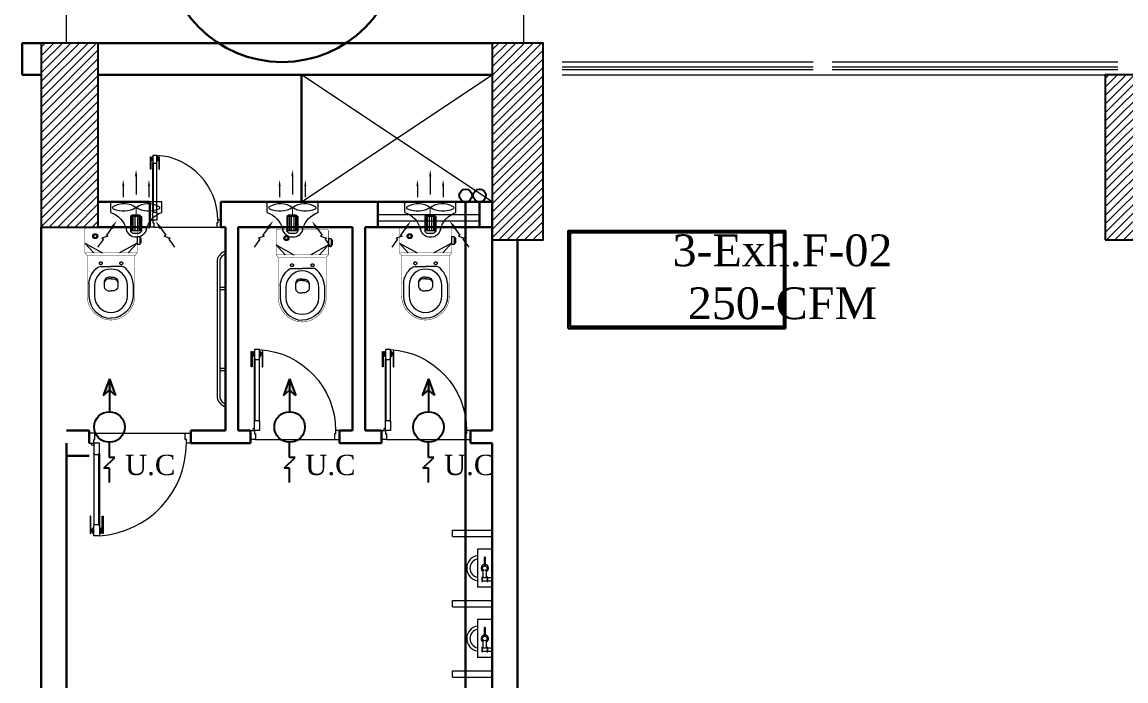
# Model space of a CAD drawing. Extents: x 847 to 949, y 444 to 823.
# Drawn here: x 871.05 to 879.73, y 773.4 to 778.58 of the extents above; entities that cross this region are included whole.
import ezdxf

# ---------------------------------------------------------------- set-up
doc = ezdxf.new("R2010")
doc.units = 0
doc.header["$MEASUREMENT"] = 0
doc.linetypes.add('CENTERX2', pattern=[4, 2.5, -0.5, 0.5, -0.5])
doc.linetypes.add('DASHED2', pattern=[0.375, 0.25, -0.125])
for name, color, linetype, lineweight in [('09_AC-F.DAMPER', 2, 'CONTINUOUS', 35), ('AC-TEXT', 15, 'CONTINUOUS', 30), ('AC.REF(S). PIPING', 3, 'CONTINUOUS', 30), ('axis', 1, 'CENTERX2', 5), ('Column', 6, 'CONTINUOUS', 25), ('DOOR', 30, 'CONTINUOUS', 9), ('Elevation', 150, 'CONTINUOUS', 18), ('Furn', 183, 'CONTINUOUS', 9), ('hatch', 252, 'CONTINUOUS', 9), ('HVAC SAD', 3, 'CONTINUOUS', 20), ('LIGHT 2', 3, 'CONTINUOUS', 9), ('piping', 15, 'CONTINUOUS', 30), ('Wall', 5, 'CONTINUOUS', 30), ('WINDOW', 4, 'CONTINUOUS', 5)]:
    doc.layers.add(name, color=color, linetype=linetype, lineweight=lineweight)
doc.layers.add('A.C.VOLUM DAMPER', color=2, linetype='CONTINUOUS')
doc.layers.add('FRF PIPES', color=3, linetype='CONTINUOUS')
doc.styles.add('AC', font='romans.shx', dxfattribs={"height": 0.2})
pattern_1 = [(45, (1093.753867, 441.047005), (-0.0336759605, 0.0336759605), [])]

# ---------------------------------------------------------------- blocks, each defined once
blk = doc.blocks.new('gfhh')
at = {"layer": 'Furn'}
for p, q in [((-7.3499, -128.8201), (-7.6484, -128.8426)), ((-7.3405, -128.9363), (-7.3493, -128.8199)), ((-7.6396, -128.959), (-7.6484, -128.8426)), ((-7.5659, -128.8715), (-7.6009, -128.8741)), ((-7.6009, -128.8741), (-7.6004, -128.88)), ((-7.6004, -128.88), (-7.5655, -128.8773)), ((-7.5628, -128.9123), (-7.5978, -128.9149)), ((-7.5978, -128.9149), (-7.5973, -128.9207)), ((-7.5973, -128.9207), (-7.5624, -128.9181)), ((-7.5946, -128.8795), (-7.592, -128.9145)), ((-7.5915, -128.9203), (-7.5893, -128.9494)), ((-7.5687, -128.9127), (-7.5713, -128.8778)), ((-7.5709, -128.8836), (-7.5082, -128.8789)), ((-7.5063, -128.9021), (-7.5691, -128.9069)), ((-7.566, -128.9476), (-7.5682, -128.9185)), ((-7.5655, -128.8773), (-7.5659, -128.8715)), ((-7.5624, -128.9181), (-7.5628, -128.9123)), ((-7.4132, -128.8776), (-7.4784, -128.8825)), ((-7.4775, -128.8941), (-7.4123, -128.8892)), ((-7.6396, -128.959), (-7.3405, -128.9363)), ((-7.554, -128.9526), (-7.6005, -128.9561)), ((-7.5602, -128.9472), (-7.5952, -128.9498))]:
    blk.add_line(p, q, dxfattribs=at)
blk.add_circle((-7.4943, -128.8895), 0.0175, dxfattribs=at)
for centre, radius, start, end in [((-7.4974, -128.8479), 0.1001, 14.03882, 174.74712), ((-7.4974, -128.8479), 0.0751, 17.14602, 171.50722), ((-7.4943, -128.8895), 0.0292, 16.18252, 160.89252), ((-7.4943, -128.8895), 0.0292, 207.15669, 352.88322), ((-7.4128, -128.8834), 0.00584, 274.30622, 94.30622), ((-7.5944, -128.9559), 0.0061, 96.71462, 181.89782), ((-7.56, -128.9533), 0.0061, 6.71462, 91.89782)]:
    blk.add_arc(centre, radius, start, end, dxfattribs=at)
blk = doc.blocks.new('A$C5C187BFD')
at = {"layer": 'Furn'}
for points in [[(0.0335, 0.1794), (0.0584, 0.1794), (0.0584, 0.1897), (0.0335, 0.1897)], [(0.0384, 0.1897), (0.0541, 0.1897), (0.0541, 0.1934), (0.0384, 0.1934)]]:
    blk.add_lwpolyline(points, close=True, dxfattribs=at)
at = {"layer": 'Furn', "const_width": 0.0014}
for points in [[(0.0978, 0.09), (0.0978, 0.1719), (0.0887, 0.1794), (0.0074, 0.1794, 0.463455), (0.0007, 0.1715), (0.0007, 0.09)], [(0.0978, 0.1719), (0.2367, 0.1719, -0.40227), (0.3187, 0.09)], [(0.0978, 0.09), (0.0978, 0.0082), (0.0887, 0.0007), (0.0074, 0.0007, -0.463455), (0.0007, 0.0086), (0.0007, 0.09)], [(0.0978, 0.0082), (0.2367, 0.0082, 0.40227), (0.3187, 0.09)]]:
    blk.add_lwpolyline(points, format="xyb", dxfattribs=at)
at = {"layer": 'Furn'}
for points in [[(0.0887, 0.1491), (0.0547, 0.1794), (0.0887, 0.1188)], [(0.1962, 0.1139), (0.1962, 0.114)], [(0.0887, 0.031), (0.0547, 0.0007), (0.0887, 0.0613)], [(0.1962, 0.0662), (0.1962, 0.0661)]]:
    blk.add_lwpolyline(points, dxfattribs=at)
at = {"layer": 'Furn', "const_width": 0.0014}
for points in [[(0.0887, 0.1794), (0.0887, 0.09)], [(0.0887, 0.0007), (0.0887, 0.09)]]:
    blk.add_lwpolyline(points, dxfattribs=at)
at = {"layer": 'Furn'}
for points in [[(0.1933, 0.1658, 0.198896), (0.1382, 0.1363, 0.197766), (0.1352, 0.1272), (0.1352, 0.09)], [(0.1933, 0.1658), (0.2366, 0.1658, -0.402045), (0.3125, 0.0899)], [(0.1717, 0.09), (0.1717, 0.0991, -0.300542), (0.1858, 0.1136), (0.2044, 0.1136, -0.297055), (0.2185, 0.1002), (0.2185, 0.09)], [(0.1769, 0.09), (0.1769, 0.0987, -0.279178), (0.1895, 0.1136, -1.386683)], [(0.1933, 0.0143, -0.198896), (0.1382, 0.0438, -0.197766), (0.1352, 0.0529), (0.1352, 0.09)], [(0.1717, 0.09), (0.1717, 0.081, 0.300542), (0.1858, 0.0665), (0.2044, 0.0665, 0.297055), (0.2185, 0.0798), (0.2185, 0.09)], [(0.1769, 0.09), (0.1769, 0.0813, 0.279178), (0.1895, 0.0665, 1.386683)], [(0.1933, 0.0143), (0.2366, 0.0143, 0.402045), (0.3125, 0.0902)]]:
    blk.add_lwpolyline(points, format="xyb", dxfattribs=at)
blk.add_lwpolyline([(0.2, 0.0338), (0.2362, 0.0338, 1), (0.2362, 0.1462), (0.2, 0.1462, 1)], format="xyb", close=True, dxfattribs=at)
at = {"layer": 'Furn', "linetype": 'DASHED2'}
for centre, radius in [((0.1241, 0.1251), 0.00494), ((0.0312, 0.0358), 0.00853), ((0.0312, 0.0358), 0.00538), ((0.1241, 0.055), 0.00494)]:
    blk.add_circle(centre, radius, dxfattribs=at)
blk = doc.blocks.new('d5')
at = {"layer": 'DOOR', "color": 252}
for p, q in [((94.4132, -72.6216), (94.4132, -72.0617)), ((94.4171, -72.0617), (94.4171, -72.6216)), ((94.4545, -72.0617), (94.4545, -72.6216)), ((94.4584, -72.6216), (94.4584, -72.0617))]:
    blk.add_line(p, q, dxfattribs=at)
at = {"layer": 'DOOR', "color": 251}
blk.add_line((94.4491, -72.7861), (93.738, -72.7861), dxfattribs=at)
at = {"layer": 'DOOR', "color": 5}
for points in [[(94.4545, -72.0573), (94.4545, -72.0661), (94.4171, -72.0661), (94.4171, -72.0573), (94.4136, -72.0573), (94.4136, -71.9773), (94.4136, -71.9773), (94.458, -71.9773), (94.458, -72.0573)], [(94.4545, -72.6261), (94.4545, -72.6172), (94.4171, -72.6172), (94.4171, -72.6261), (94.4136, -72.6261), (94.4136, -72.7061), (94.4136, -72.7061), (94.458, -72.7061), (94.458, -72.6261)], [(93.6936, -72.7861), (93.6936, -72.7061), (93.7292, -72.7061), (93.7292, -72.7364), (93.7381, -72.7364), (93.738, -72.7861)], [(94.4936, -72.7861), (94.4936, -72.7061), (94.458, -72.7061), (94.458, -72.7364), (94.4491, -72.7364), (94.4491, -72.7861)]]:
    blk.add_lwpolyline(points, close=True, dxfattribs=at)
at = {"layer": 'DOOR', "color": 1}
for points in [[(94.3909, -72.1329), (94.3845, -72.1329), (94.3845, -71.995), (94.3909, -71.995)], [(94.4002, -72.0093), (94.3951, -72.0093), (94.3951, -72.0255), (94.4002, -72.0255)], [(94.4713, -72.0093), (94.4765, -72.0093), (94.4765, -72.0255), (94.4713, -72.0255)], [(94.4807, -72.1329), (94.4871, -72.1329), (94.4871, -71.995), (94.4807, -71.995)]]:
    blk.add_lwpolyline(points, close=True, dxfattribs=at)
for points in [[(94.3909, -72.0095, -1), (94.3951, -72.0095), (94.3951, -72.0095), (94.3951, -72.0252), (94.3951, -72.0252, -1), (94.3909, -72.0252), (94.3909, -72.0252)], [(94.4807, -72.0095, 1), (94.4765, -72.0095), (94.4765, -72.0095), (94.4765, -72.0252), (94.4765, -72.0252, 1), (94.4807, -72.0252), (94.4807, -72.0252)]]:
    blk.add_lwpolyline(points, format="xyb", close=True, dxfattribs=at)
for points in [[(94.4047, -72.0312), (94.4002, -72.0312), (94.4002, -72.0036), (94.4047, -72.0036)], [(94.458, -72.0395), (94.4669, -72.0395), (94.4669, -71.995), (94.458, -71.995)], [(94.4669, -72.0312), (94.4713, -72.0312), (94.4713, -72.0036), (94.4669, -72.0036)]]:
    blk.add_lwpolyline(points, dxfattribs=at)
at = {"layer": 'DOOR', "color": 5}
blk.add_lwpolyline([(94.4136, -72.0395), (94.4047, -72.0395), (94.4047, -71.995), (94.4136, -71.995)], dxfattribs=at)
for points in [[(94.4171, -72.0657), (94.4171, -72.0657, -1), (94.4171, -72.0577)], [(94.4545, -72.0657), (94.4545, -72.0657, 1), (94.4545, -72.0577)], [(94.4171, -72.6177), (94.4171, -72.6177, 1), (94.4171, -72.6256)], [(94.4545, -72.6177), (94.4545, -72.6177, -1), (94.4545, -72.6256)]]:
    blk.add_lwpolyline(points, format="xyb", close=True, dxfattribs=at)
blk.add_circle((94.4669, -72.6972), 0.00889, dxfattribs=at)
at = {"layer": 'DOOR', "color": 252}
blk.add_arc((94.4595, -72.7061), 0.7302, 93.60232, 180, dxfattribs=at)
blk = doc.blocks.new('A$C11ED6BD5')
at = {"layer": 'axis', "color": 0, "ltscale": 0.3}
for p, q in [((-43.85, 22.2), (-43.85, 24.2638)), ((-40.25, 22.2), (-40.25, 24.2638))]:
    blk.add_line(p, q, dxfattribs=at)
blk = doc.blocks.new('A$C69CD60FB')
at = {"layer": 'HVAC SAD', "color": 1}
for p, q in [((-0.2133, 0.2917), (-0.2415, 0.3121)), ((-0.2095, 0.2969), (-0.2133, 0.2917)), ((-0.2029, 0.2762), (-0.2095, 0.2969)), ((-0.1991, 0.2814), (-0.2029, 0.2762)), ((-0.1653, 0.2569), (-0.1991, 0.2814)), ((-0.1197, 0.2676), (-0.0826, 0.2676)), ((-0.0826, 0.2676), (-0.0826, 0.0876)), ((-0.1342, 0.1968), (-0.1843, 0.1968)), ((-0.1843, 0.1968), (-0.1843, 0.1585)), ((-0.1342, 0.1935), (-0.1843, 0.1935)), ((-0.1289, 0.191), (-0.1342, 0.1968)), ((-0.1342, 0.1968), (-0.1342, 0.1585)), ((-0.0191, 0.2226), (-0.0663, 0.2226)), ((-0.1933, 0.1873), (-0.1933, 0.1679)), ((-0.1342, 0.1885), (-0.1843, 0.1885)), ((-0.1342, 0.182), (-0.1843, 0.182)), ((-0.1342, 0.1733), (-0.1843, 0.1733)), ((-0.1342, 0.1667), (-0.1843, 0.1667)), ((-0.1342, 0.1618), (-0.1843, 0.1618)), ((-0.1342, 0.1585), (-0.1843, 0.1585)), ((-0.1289, 0.1643), (-0.1342, 0.1585)), ((-0.1289, 0.191), (-0.1289, 0.1643)), ((0.0158, 0.1775), (-0.0573, 0.1775)), ((-0.0191, 0.1326), (-0.0663, 0.1326)), ((-0.2029, 0.0791), (-0.2095, 0.0584)), ((-0.1991, 0.0738), (-0.2029, 0.0791)), ((-0.1653, 0.0983), (-0.1991, 0.0738)), ((-0.0826, 0.0876), (-0.1192, 0.0876)), ((-0.2133, 0.0636), (-0.2415, 0.0432)), ((-0.2095, 0.0584), (-0.2133, 0.0636))]:
    blk.add_line(p, q, dxfattribs=at)
at = {"layer": 'HVAC SAD', "color": 1, "const_width": 0.00386}
blk.add_lwpolyline([(-0.1289, 0.1776), (-0.1029, 0.1776)], dxfattribs=at)
at = {"layer": 'HVAC SAD', "color": 1}
for centre, radius, start, end in [((-0.1989, 0.2944), 0.0835, 283.604, 341.287), ((-0.0275, 0.2221), 0.0875, 156.5213, 210.5244), ((-0.103, 0.2548), 0.00514, 32.6103, 156.5213), ((-0.1567, 0.2205), 0.0688, 321.4215, 32.6103), ((-0.1708, 0.1784), 0.0358, 103.604, 256.396), ((-0.1738, 0.1776), 0.0218, 118.7619, 153.625), ((-0.1738, 0.1776), 0.0218, 206.375, 241.2381), ((-0.0275, 0.1332), 0.0875, 149.4756, 203.4787), ((-0.1567, 0.1347), 0.0688, 327.3897, 38.5785), ((-0.1989, 0.0624), 0.0835, 17.5611, 76.396), ((-0.103, 0.1004), 0.00514, 203.4787, 327.3897)]:
    blk.add_arc(centre, radius, start, end, dxfattribs=at)
for points in [[(-0.1721, 0.2685), (-0.1784, 0.2598), (-0.149, 0.2451)], [(-0.0277, 0.2264), (-0.0277, 0.2188), (-0.005, 0.2226)], [(0.0072, 0.1812), (0.0072, 0.1737), (0.0299, 0.1775)], [(-0.0277, 0.1288), (-0.0277, 0.1364), (-0.005, 0.1326)], [(-0.1721, 0.0868), (-0.1784, 0.0955), (-0.149, 0.1101)]]:
    blk.add_solid(points, dxfattribs=at)
blk = doc.blocks.new('LOUVER')
at = {"layer": 'A.C.VOLUM DAMPER', "color": 2}
for p, q in [((0, 0), (0, -0.137)), ((0.052, -0.137), (-0.052, -0.24)), ((0, -0.137), (0.052, -0.137)), ((-0.052, -0.24), (0, -0.24)), ((0, -0.24), (0, -0.385)), ((0, -0.969), (0, -0.677)), ((-0.059, -0.833), (0, -0.882)), ((0, -0.989), (-0.059, -0.833)), ((0, -0.989), (0.059, -0.833)), ((0.059, -0.833), (0, -0.882))]:
    blk.add_line(p, q, dxfattribs=at)
blk.add_circle((0, -0.531), 0.146, dxfattribs=at)
for points in [[(-0.059, -0.833), (0, -0.989), (0, -0.882)], [(0.059, -0.833), (0, -0.989), (0, -0.882)]]:
    blk.add_solid(points, dxfattribs=at)

msp = doc.modelspace()

# ---------------------------------------------------------------- hatches: boundary and pattern name
at = {"layer": 'hatch'}
h = msp.add_hatch(dxfattribs=at)
h.set_pattern_fill('ANSI31', color=252, scale=0.015, style=0)
h.set_pattern_definition(pattern_1)
h.paths.add_polyline_path([(871.1967, 776.9691), (871.6467, 776.9691), (871.6467, 778.4191), (871.1967, 778.4191)])
h = msp.add_hatch(dxfattribs=at)
h.set_pattern_fill('ANSI31', color=252, scale=0.015, style=0)
h.set_pattern_definition(pattern_1)
h.paths.add_polyline_path([(874.7467, 776.8691), (875.1467, 776.8691), (875.1467, 778.4191), (874.7467, 778.4191)])
h = msp.add_hatch(dxfattribs=at)
h.set_pattern_fill('ANSI31', color=252, scale=0.015, style=0)
h.set_pattern_definition(pattern_1)
h.paths.add_polyline_path([(879.5717, 776.8691), (880.0217, 776.8691), (880.0217, 778.1691), (879.5717, 778.1691)])

# ---------------------------------------------------------------- linework, layer by layer
at = {"layer": 'AC-TEXT', "color": 34}
for points in [[(875.3454, 776.1733), (877.0548, 776.1733), (877.0548, 776.9421), (875.3454, 776.9421)], [(875.3592, 776.1871), (877.0411, 776.1871), (877.0411, 776.9283), (875.3592, 776.9283)]]:
    msp.add_lwpolyline(points, close=True, dxfattribs=at)
at = {"layer": 'AC.REF(S). PIPING'}
msp.add_line((874.5378, 766.0946), (874.5378, 777.1691, -0.0093), dxfattribs=at)
at = {"layer": 'Column', "color": 252}
for points in [[(871.1967, 776.9691), (871.6467, 776.9691), (871.6467, 778.4191), (871.1967, 778.4191)], [(871.1967, 776.9691), (871.6467, 776.9691), (871.6467, 778.4191), (871.1967, 778.4191)], [(874.7467, 776.8691), (875.1467, 776.8691), (875.1467, 778.4191), (874.7467, 778.4191)], [(874.7467, 776.8691), (875.1467, 776.8691), (875.1467, 778.4191), (874.7467, 778.4191)], [(879.5717, 776.8691), (880.0217, 776.8691), (880.0217, 778.1691), (879.5717, 778.1691)]]:
    msp.add_lwpolyline(points, close=True, dxfattribs=at)
at = {"layer": 'DOOR', "color": 252}
for p, q in [((872.0764, 777.0842), (872.0764, 777.4761)), ((872.0792, 777.4761), (872.0792, 777.0842)), ((872.1053, 777.4761), (872.1053, 777.0842)), ((872.1081, 777.0842), (872.1081, 777.4761)), ((872.0829, 776.9691), (872.5807, 776.9691)), ((871.6201, 775.3491), (872.3311, 775.3491)), ((871.6201, 775.3491), (872.3311, 775.3491)), ((871.6107, 775.1846), (871.6107, 774.6247)), ((871.6107, 775.1846), (871.6107, 774.6247)), ((871.6147, 774.6247), (871.6147, 775.1846)), ((871.6147, 774.6247), (871.6147, 775.1846)), ((871.652, 774.6247), (871.652, 775.1846)), ((871.652, 774.6247), (871.652, 775.1846)), ((871.656, 775.1846), (871.656, 774.6247)), ((871.656, 775.1846), (871.656, 774.6247))]:
    msp.add_line(p, q, dxfattribs=at)
for points in [[(872.0792, 777.4792), (872.0792, 777.473), (872.1053, 777.473), (872.1053, 777.4792), (872.1078, 777.4792), (872.1078, 777.5352), (872.1078, 777.5352), (872.0767, 777.5352), (872.0767, 777.4792)], [(872.0608, 777.4263), (872.0563, 777.4263), (872.0563, 777.5228), (872.0608, 777.5228)], [(872.0674, 777.5128), (872.0638, 777.5128), (872.0638, 777.5015), (872.0674, 777.5015)], [(872.1171, 777.5128), (872.1207, 777.5128), (872.1207, 777.5015), (872.1171, 777.5015)], [(872.1237, 777.4263), (872.1282, 777.4263), (872.1282, 777.5228), (872.1237, 777.5228)], [(872.0518, 776.9691), (872.0518, 777.0251), (872.0767, 777.0251), (872.0767, 777.0038), (872.0829, 777.0038), (872.0829, 776.9691)], [(872.0792, 777.0811), (872.0792, 777.0873), (872.1053, 777.0873), (872.1053, 777.0811), (872.1078, 777.0811), (872.1078, 777.0251), (872.1078, 777.0251), (872.0767, 777.0251), (872.0767, 777.0811)], [(872.6118, 776.9691), (872.6118, 777.0251), (872.5868, 777.0251), (872.5868, 777.0038), (872.5806, 777.0038), (872.5807, 776.9691)], [(871.5756, 775.3491), (871.5756, 775.2691), (871.6112, 775.2691), (871.6112, 775.2994), (871.6201, 775.2994), (871.6201, 775.3491)], [(871.5756, 775.3491), (871.5756, 775.2691), (871.6112, 775.2691), (871.6112, 775.2994), (871.6201, 775.2994), (871.6201, 775.3491)], [(872.3756, 775.3491), (872.3756, 775.2691), (872.34, 775.2691), (872.34, 775.2994), (872.3311, 775.2994), (872.3311, 775.3491)], [(872.3756, 775.3491), (872.3756, 775.2691), (872.34, 775.2691), (872.34, 775.2994), (872.3311, 775.2994), (872.3311, 775.3491)], [(871.6147, 775.1891), (871.6147, 775.1802), (871.652, 775.1802), (871.652, 775.1891), (871.6556, 775.1891), (871.6556, 775.2691), (871.6556, 775.2691), (871.6112, 775.2691), (871.6112, 775.1891)], [(871.6147, 775.1891), (871.6147, 775.1802), (871.652, 775.1802), (871.652, 775.1891), (871.6556, 775.1891), (871.6556, 775.2691), (871.6556, 775.2691), (871.6112, 775.2691), (871.6112, 775.1891)], [(871.5885, 774.6959), (871.582, 774.6959), (871.582, 774.5581), (871.5885, 774.5581)], [(871.5885, 774.6959), (871.582, 774.6959), (871.582, 774.5581), (871.5885, 774.5581)], [(871.6783, 774.6959), (871.6847, 774.6959), (871.6847, 774.5581), (871.6783, 774.5581)], [(871.6783, 774.6959), (871.6847, 774.6959), (871.6847, 774.5581), (871.6783, 774.5581)], [(871.5978, 774.5723), (871.5927, 774.5723), (871.5927, 774.5885), (871.5978, 774.5885)], [(871.5978, 774.5723), (871.5927, 774.5723), (871.5927, 774.5885), (871.5978, 774.5885)], [(871.6147, 774.6203), (871.6147, 774.6292), (871.652, 774.6292), (871.652, 774.6203), (871.6556, 774.6203), (871.6556, 774.5403), (871.6556, 774.5403), (871.6112, 774.5403), (871.6112, 774.6203)], [(871.6147, 774.6203), (871.6147, 774.6292), (871.652, 774.6292), (871.652, 774.6203), (871.6556, 774.6203), (871.6556, 774.5403), (871.6556, 774.5403), (871.6112, 774.5403), (871.6112, 774.6203)], [(871.6689, 774.5723), (871.6741, 774.5723), (871.6741, 774.5885), (871.6689, 774.5885)], [(871.6689, 774.5723), (871.6741, 774.5723), (871.6741, 774.5885), (871.6689, 774.5885)]]:
    msp.add_lwpolyline(points, close=True, dxfattribs=at)
for points in [[(872.0608, 777.5126, -1), (872.0638, 777.5126), (872.0638, 777.5126), (872.0638, 777.5016), (872.0638, 777.5016, -1), (872.0608, 777.5016), (872.0608, 777.5016)], [(872.0792, 777.4733), (872.0792, 777.4733, -1), (872.0792, 777.4789)], [(872.1053, 777.4733), (872.1053, 777.4733, 1), (872.1053, 777.4789)], [(872.1237, 777.5126, 1), (872.1207, 777.5126), (872.1207, 777.5126), (872.1207, 777.5016), (872.1207, 777.5016, 1), (872.1237, 777.5016), (872.1237, 777.5016)], [(872.0792, 777.087), (872.0792, 777.087, 1), (872.0792, 777.0814)], [(872.1053, 777.087), (872.1053, 777.087, -1), (872.1053, 777.0814)], [(871.6147, 775.1807), (871.6147, 775.1807, -1), (871.6147, 775.1886)], [(871.6147, 775.1807), (871.6147, 775.1807, -1), (871.6147, 775.1886)], [(871.652, 775.1807), (871.652, 775.1807, 1), (871.652, 775.1886)], [(871.652, 775.1807), (871.652, 775.1807, 1), (871.652, 775.1886)], [(871.5885, 774.5725, 1), (871.5927, 774.5725), (871.5927, 774.5725), (871.5927, 774.5883), (871.5927, 774.5883, 1), (871.5885, 774.5883), (871.5885, 774.5883)], [(871.5885, 774.5725, 1), (871.5927, 774.5725), (871.5927, 774.5725), (871.5927, 774.5883), (871.5927, 774.5883, 1), (871.5885, 774.5883), (871.5885, 774.5883)], [(871.6147, 774.6287), (871.6147, 774.6287, 1), (871.6147, 774.6207)], [(871.6147, 774.6287), (871.6147, 774.6287, 1), (871.6147, 774.6207)], [(871.652, 774.6287), (871.652, 774.6287, -1), (871.652, 774.6207)], [(871.652, 774.6287), (871.652, 774.6287, -1), (871.652, 774.6207)], [(871.6783, 774.5725, -1), (871.6741, 774.5725), (871.6741, 774.5725), (871.6741, 774.5883), (871.6741, 774.5883, -1), (871.6783, 774.5883), (871.6783, 774.5883)], [(871.6783, 774.5725, -1), (871.6741, 774.5725), (871.6741, 774.5725), (871.6741, 774.5883), (871.6741, 774.5883, -1), (871.6783, 774.5883), (871.6783, 774.5883)]]:
    msp.add_lwpolyline(points, format="xyb", close=True, dxfattribs=at)
for points in [[(872.0705, 777.4975), (872.0674, 777.4975), (872.0674, 777.5168), (872.0705, 777.5168)], [(872.0767, 777.4917), (872.0705, 777.4917), (872.0705, 777.5228), (872.0767, 777.5228)], [(872.1078, 777.4917), (872.114, 777.4917), (872.114, 777.5228), (872.1078, 777.5228)], [(872.114, 777.4975), (872.1171, 777.4975), (872.1171, 777.5168), (872.114, 777.5168)], [(871.6023, 774.5942), (871.5978, 774.5942), (871.5978, 774.5666), (871.6023, 774.5666)], [(871.6023, 774.5942), (871.5978, 774.5942), (871.5978, 774.5666), (871.6023, 774.5666)], [(871.6112, 774.6025), (871.6023, 774.6025), (871.6023, 774.5581), (871.6112, 774.5581)], [(871.6112, 774.6025), (871.6023, 774.6025), (871.6023, 774.5581), (871.6112, 774.5581)], [(871.6556, 774.6025), (871.6645, 774.6025), (871.6645, 774.5581), (871.6556, 774.5581)], [(871.6556, 774.6025), (871.6645, 774.6025), (871.6645, 774.5581), (871.6556, 774.5581)], [(871.6645, 774.5942), (871.6689, 774.5942), (871.6689, 774.5666), (871.6645, 774.5666)], [(871.6645, 774.5942), (871.6689, 774.5942), (871.6689, 774.5666), (871.6645, 774.5666)]]:
    msp.add_lwpolyline(points, dxfattribs=at)
for centre, radius in [((872.0705, 777.0313), 0.00622), ((871.6023, 775.2602), 0.00889), ((871.6023, 775.2602), 0.00889)]:
    msp.add_circle(centre, radius, dxfattribs=at)
for centre, radius, start, end in [((872.0757, 777.0251), 0.5112, 360, 86.39768), ((871.6097, 775.2691), 0.7302, 273.60232, 0), ((871.6097, 775.2691), 0.7302, 273.60232, 0)]:
    msp.add_arc(centre, radius, start, end, dxfattribs=at)
at = {"layer": 'Elevation', "color": 252}
msp.add_line((873.8468, 777.1691), (874.6468, 777.1691), dxfattribs=at)
at = {"layer": 'FRF PIPES', "color": 3}
for centre in [(874.5378, 777.2191, -0.0093), (874.6468, 777.2191, -0.0047)]:
    msp.add_circle(centre, 0.05, dxfattribs=at)
at = {"layer": 'Furn', "color": 252}
for p, q in [((872.582, 776.7124), (872.582, 775.6275)), ((872.582, 776.7124), (872.582, 775.6275)), ((872.602, 776.7099), (872.602, 775.6296)), ((872.602, 776.7099), (872.602, 775.6296)), ((872.602, 776.4989), (872.6468, 776.4989)), ((872.602, 776.4989), (872.6468, 776.4989)), ((872.602, 776.4789), (872.6468, 776.4789)), ((872.602, 776.4789), (872.6468, 776.4789)), ((872.602, 775.8606), (872.6468, 775.8606)), ((872.602, 775.8606), (872.6468, 775.8606)), ((872.602, 775.8406), (872.6468, 775.8406)), ((872.602, 775.8406), (872.6468, 775.8406))]:
    msp.add_line(p, q, dxfattribs=at)
at = {"layer": 'Furn', "color": 252, "linetype": 'Continuous'}
for p, q in [((874.4355, 774.586), (874.7467, 774.586)), ((874.4355, 774.536), (874.4355, 774.586)), ((874.4355, 774.586), (874.7467, 774.586)), ((874.4355, 774.536), (874.4355, 774.586)), ((874.4355, 774.536), (874.7467, 774.536)), ((874.4355, 774.536), (874.7467, 774.536)), ((874.4355, 774.0318), (874.7467, 774.0318)), ((874.4355, 773.9818), (874.4355, 774.0318)), ((874.4355, 774.0318), (874.7467, 774.0318)), ((874.4355, 773.9818), (874.4355, 774.0318)), ((874.4355, 773.9818), (874.7467, 773.9818)), ((874.4355, 773.9818), (874.7467, 773.9818)), ((874.4355, 773.4775), (874.7467, 773.4775)), ((874.4355, 773.4275), (874.4355, 773.4775)), ((874.4355, 773.4775), (874.7467, 773.4775)), ((874.4355, 773.4275), (874.4355, 773.4775)), ((874.4355, 773.4275), (874.7467, 773.4275)), ((874.4355, 773.4275), (874.7467, 773.4275))]:
    msp.add_line(p, q, dxfattribs=at)
at = {"layer": 'Furn', "color": 252}
for centre, radius, start, end in [((872.6706, 776.6915), 0.091, 105.18015, 166.75203), ((872.6706, 776.6915), 0.091, 105.18015, 166.75203), ((872.6706, 776.6915), 0.071, 109.61221, 164.99146), ((872.6706, 776.6915), 0.071, 109.61221, 164.99146), ((872.6713, 775.645), 0.091, 191.06785, 254.34359), ((872.6713, 775.645), 0.091, 191.06785, 254.34359), ((872.6713, 775.645), 0.071, 192.53628, 249.7618), ((872.6713, 775.645), 0.071, 192.53628, 249.7618)]:
    msp.add_arc(centre, radius, start, end, dxfattribs=at)
at = {"layer": 'hatch', "color": 252}
for p, q in [((873.2468, 777.1692), (874.7467, 778.1691)), ((874.7467, 777.169), (873.2468, 778.1691))]:
    msp.add_line(p, q, dxfattribs=at)
at = {"layer": 'piping', "color": 2, "linetype": 'Continuous'}
msp.add_circle((873.094, 779.1938), 0.9239, dxfattribs=at)
at = {"layer": 'Wall', "color": 252, "linetype": 'Continuous'}
for p, q in [((871.1967, 778.4191), (871.0467, 778.4191)), ((871.0467, 778.1691), (871.0467, 778.4191)), ((871.1967, 778.4191), (871.0467, 778.4191)), ((871.0467, 778.1691), (871.0467, 778.4191)), ((874.7467, 778.4191), (871.6467, 778.4191)), ((874.7467, 778.4191), (871.6467, 778.4191)), ((874.7467, 778.4191), (871.6467, 778.4191)), ((871.0467, 778.1691), (871.1967, 778.1691)), ((871.6467, 778.1691), (874.7467, 778.1691)), ((871.6467, 778.1691), (874.7467, 778.1691)), ((871.6467, 778.1691), (874.7467, 778.1691)), ((873.2468, 777.1692), (873.2468, 778.1691)), ((872.0518, 777.1695), (871.6467, 777.1696)), ((871.6467, 777.169), (872.0518, 777.169)), ((872.0518, 776.9691), (872.0518, 777.1695)), ((872.6118, 776.9691), (872.6118, 777.1694)), ((872.6118, 777.169), (874.7467, 777.169)), ((873.8468, 777.1691), (873.8468, 776.9691)), ((873.8468, 777.1691), (873.8468, 776.9691)), ((874.6468, 777.1691), (874.6468, 776.9691)), ((872.0518, 776.9691), (871.6467, 776.9691)), ((872.6468, 776.9691), (872.6118, 776.9691)), ((872.6468, 775.3691), (872.6468, 776.9691)), ((872.7468, 775.3691), (872.7468, 776.9691)), ((873.6468, 776.9691), (872.7468, 776.9691)), ((873.6468, 775.3691), (873.6468, 776.9691)), ((873.7468, 775.3691), (873.7468, 776.9691)), ((874.7468, 776.9691), (873.7468, 776.9691)), ((874.7468, 775.3691), (874.7468, 776.9691)), ((871.5756, 775.3691), (871.3967, 775.3691)), ((871.5756, 775.3691), (871.5756, 775.2691)), ((871.5756, 775.3691), (871.5756, 775.2691)), ((872.6468, 775.3691), (872.3756, 775.3691)), ((872.3756, 775.3691), (872.3756, 775.2691)), ((872.3756, 775.3691), (872.3756, 775.2691)), ((872.8452, 775.3691), (872.7468, 775.3691)), ((872.8452, 775.3691), (872.8452, 775.2691)), ((873.6468, 775.3691), (873.5452, 775.3691)), ((873.5452, 775.3691), (873.5452, 775.2691)), ((873.8766, 775.3691), (873.7468, 775.3691)), ((873.8766, 775.3691), (873.8766, 775.2691)), ((874.5766, 775.3691), (874.5766, 775.2691)), ((874.5766, 775.3691), (874.7468, 775.3691)), ((872.8452, 775.2691), (872.3756, 775.2691)), ((873.8766, 775.2691), (873.5452, 775.2691)), ((874.5766, 775.2691), (874.7468, 775.2691)), ((874.6766, 775.2691), (874.7468, 775.2691)), ((874.7468, 775.1691), (874.7468, 775.2691)), ((874.7468, 775.1691), (874.7468, 775.2691))]:
    msp.add_line(p, q, dxfattribs=at)
for points in [[(874.7467, 775.569), (874.7467, 777.169), (873.7967, 777.169)], [(871.1967, 769.9691), (871.1967, 776.9691)], [(874.9467, 769.9691), (874.9467, 776.8691)], [(871.3967, 769.9691), (871.3967, 775.2691)], [(874.7467, 772.3691), (874.7467, 775.2691)], [(871.3967, 769.9653), (871.3967, 775.1691), (871.5756, 775.1691)]]:
    msp.add_lwpolyline(points, dxfattribs=at)
at = {"layer": 'WINDOW', "color": 252, "linetype": 'Continuous'}
for p, q in [((877.2717, 778.2691), (875.2967, 778.2691)), ((877.2717, 778.2291), (875.2967, 778.2291)), ((879.6717, 778.2691), (877.4217, 778.2691)), ((879.6717, 778.2291), (877.4217, 778.2291)), ((877.2717, 778.2091), (875.2967, 778.2091)), ((875.2967, 778.1691), (879.5717, 778.1691)), ((879.6717, 778.2091), (877.4217, 778.2091))]:
    msp.add_line(p, q, dxfattribs=at)
at = {"layer": 'WINDOW', "color": 252}
for p, q in [((873.8468, 777.0691), (874.6468, 777.0691)), ((873.8468, 777.0191), (874.6468, 777.0191)), ((873.8468, 776.9691), (874.6468, 776.9691))]:
    msp.add_line(p, q, dxfattribs=at)

# ---------------------------------------------------------------- block references
at = {"layer": '09_AC-F.DAMPER', "xscale": 0.8249999999994772, "yscale": 0.8249999999994772, "zscale": 0.8249999999994772, "rotation": 180}
for p in [(871.7342, 774.9589), (873.1526, 774.9589), (874.2446, 774.9589)]:
    msp.add_blockref('LOUVER', p, dxfattribs=at)
at = {"layer": 'axis', "color": 252}
msp.add_blockref('A$C11ED6BD5', (915.2467, 756.2191), dxfattribs=at)
at = {"layer": 'Furn', "color": 252, "xscale": 2.296550155765288, "yscale": 2.296550155765288, "zscale": 2.296550155765288, "rotation": 270}
for p in [(871.54, 776.9707), (871.54, 776.9707), (873.0452, 776.9553), (873.0452, 776.9553), (874.015, 776.9707), (874.015, 776.9707)]:
    msp.add_blockref('A$C5C187BFD', p, dxfattribs=at)
at = {"layer": 'Furn', "color": 252, "linetype": 'Continuous', "rotation": 85.66176587166208}
for p in [(746.735, 791.5085), (746.735, 791.5085), (746.735, 790.9543), (746.735, 790.9543)]:
    msp.add_blockref('gfhh', p, dxfattribs=at)
at = {"layer": 'HVAC SAD', "color": 6, "xscale": -2.250137069053948, "yscale": 2.250137069053948, "zscale": 2.25013706904974, "rotation": 270}
for p in [(871.5443, 777.355), (872.775, 777.355), (873.8595, 777.355)]:
    msp.add_blockref('A$C69CD60FB', p, dxfattribs=at)
at = {"layer": 'LIGHT 2', "color": 252, "xscale": -0.8750000000000531, "yscale": 0.8750000000000531, "zscale": 0.8750000000000531}
for p in [(955.527, 838.9869), (956.5585, 838.9869)]:
    msp.add_blockref('d5', p, dxfattribs=at)

# ---------------------------------------------------------------- texts
at = {"layer": 'AC-TEXT', "color": 34, "linetype": 'Continuous', "insert": (877.0313, 776.2421), "char_height": 0.25, "width": 3.292883, "attachment_point": 8, "style": 'AC'}
msp.add_mtext('\\A1;{\\fTimes New Roman|b0|i0|c0|p18;3-Exh.F-02\\P250-CFM}', dxfattribs=at)
at = {"layer": 'AC-TEXT', "color": 7, "linetype": 'Continuous', "char_height": 0.16, "width": 5.758723, "attachment_point": 7, "style": 'AC'}
for insert in [(869.1661, 775.0149), (870.5846, 775.0149), (871.6766, 775.0149)]:
    msp.add_mtext('\\pi2.6905;{\\fTimes New Roman|b0|i0|c0|p18;U.C}', dxfattribs=dict(at, insert=insert))

doc.saveas('drawing.dxf')
